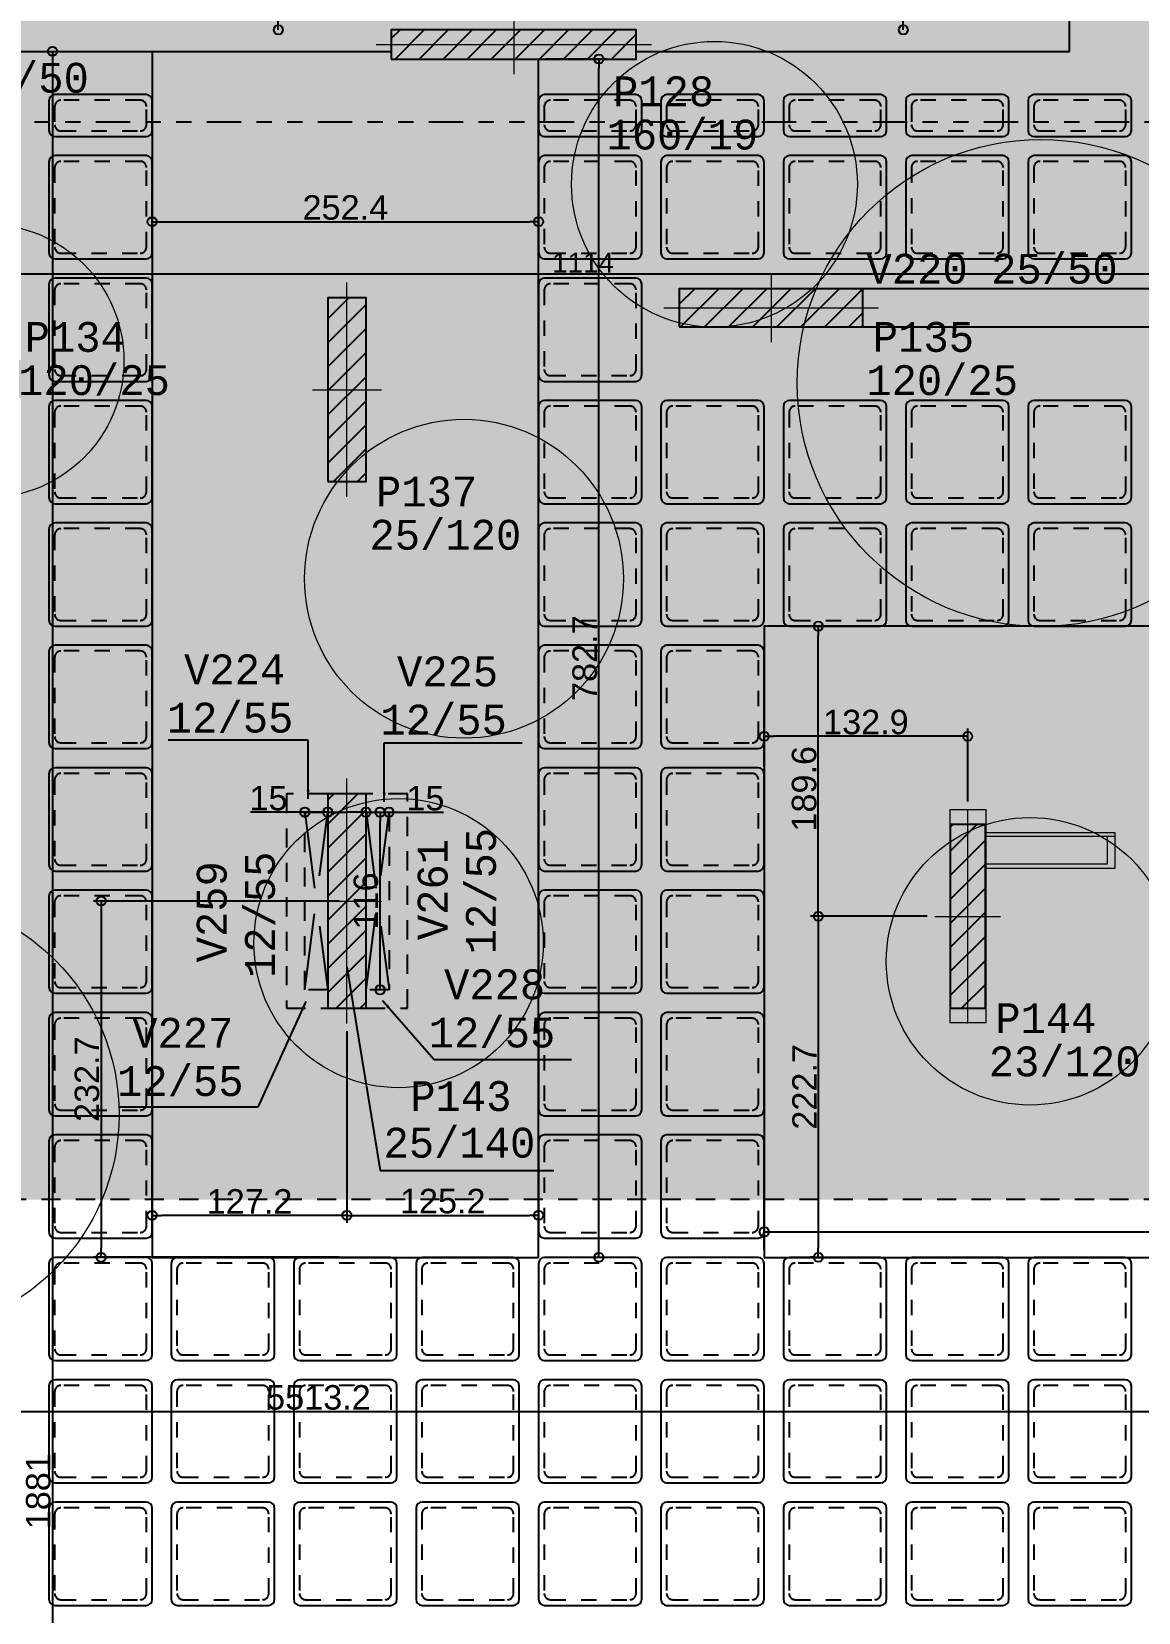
# Model space of a CAD drawing. Header units: millimetres. Extents: x -967 to 563, y -1588 to 506.
# Drawn here: x 65.23 to 72.46, y -255.93 to -245.6 of the extents above; entities that cross this region are included whole.
import ezdxf

# ---------------------------------------------------------------- set-up
doc = ezdxf.new("R2010")
doc.units = ezdxf.units.MM
for name, pattern in [('347-XXXX-ARQ-BASE-019-TÉRREO$0$HIDDEN2', [0.1875, 0.125, -0.0625]), ('CYPE_RAYAPUNTOPUNTO', [0.45, 0.225, -0.075, 0, -0.075, 0, -0.075]), ('DASHDOT', [1, 0.5, -0.25, 0, -0.25]), ('ESTILO_TQS_0001', [1, 0.7, -0.3]), ('HIDDEN2', [0.1875, 0.125, -0.0625]), ('TRAZO_HUECO', [0.75, 0.5, -0.25])]:
    doc.linetypes.add(name, pattern=pattern)
for name, color, linetype in [('1', 5, 'Continuous'), ('11', 7, 'Continuous'), ('12', 4, 'Continuous'), ('208', 13, 'Continuous'), ('241', 7, 'TRAZO_HUECO'), ('251', 5, 'Continuous'), ('252', 153, 'ESTILO_TQS_0001'), ('3', 2, 'Continuous'), ('347-XXXX-ARQ-BASE-013-IMPLANTAÇÃO$0$_XREF-ARQ', 7, 'Continuous'), ('347-XXXX-ARQ-BASE-019-TÉRREO$0$AR-PRJ', 11, '347-XXXX-ARQ-BASE-019-TÉRREO$0$HIDDEN2'), ('8', 7, 'Continuous'), ('9', 7, 'Continuous'), ('A_htc_alv', 7, 'Continuous'), ('COTAS', 1, 'Continuous'), ('EIXOS', 8, 'DASHDOT')]:
    doc.layers.add(name, color=color, linetype=linetype)
doc.layers.add('PILAR_EIXOS', color=1, linetype='Continuous', lineweight=0)
doc.layers.add('PILAR_HACH', color=4, linetype='Continuous', lineweight=0)
doc.styles.add('ARIAL', font='arial.ttf')
doc.styles.add('TQS_LUCIDA_CONSOLE', font='lucon.TTF')
doc.dimstyles.new('AVILLA 100', dxfattribs={"dimtxt": 0.13, "dimasz": 0.05, "dimexe": 0.05, "dimexo": 0.05, "dimgap": 0.01, "dimtad": 3, "dimdec": 0, "dimlfac": 100, "dimzin": 1, "dimdsep": 46, "dimtxsty": 'ARIAL', "dimblk": 'ORIGIN', "dimcen": 1.5, "dimclrd": 10, "dimclre": 10, "dimclrt": 7, "dimadec": 0, "dimazin": 0, "dimtfac": 1, "dimtdec": 0, "dimtmove": 0, "dimatfit": 1, "dimfxl": 1, "dimarcsym": 0})
doc.dimstyles.new('AVILLA 100 2', dxfattribs={"dimtxt": 0.16, "dimasz": 0.06, "dimexe": 0.05, "dimexo": 0.05, "dimgap": 0.01, "dimtad": 3, "dimdec": 1, "dimlfac": 100, "dimzin": 9, "dimdsep": 46, "dimtxsty": 'ARIAL', "dimblk": 'ORIGIN', "dimcen": 1.5, "dimclrd": 10, "dimclre": 10, "dimclrt": 7, "dimadec": 0, "dimazin": 0, "dimtfac": 1, "dimtdec": 1, "dimtmove": 0, "dimatfit": 1, "dimfxl": 1, "dimarcsym": 0})
pattern_1 = [(45, (585.15059, -196.08026), (-0.07857724, 0.07857724), [])]

# ---------------------------------------------------------------- blocks, each defined once
blk = doc.blocks.new('ENCHIMENTO_PISO TERREO')
h = blk.add_hatch(color=9)
h.dxf.hatch_style = 1
h.paths.add_polyline_path([(27.7, 0.14), (27.7, 0.75), (31.15, 0.75), (31.15, 5.14), (24.8495, 5.14), (24.8495, 7.04), (12.06, 7.04), (12.06, 4.64), (4, 4.64), (4, 7.04), (-8.79, 7.04), (-8.7905, 5.14), (-15.09, 5.14), (-15.09, 0.75), (-11.64, 0.75), (-11.64, 0.17), (-11.64, -2.71), (-15.09, -2.71), (-15.09, -9.5), (-8.39, -9.5), (-8.39, -11), (1.35, -11), (1.35, -10.25), (14.71, -10.25), (14.71, -11), (24.45, -11), (24.45, -9.5), (31.15, -9.5), (31.15, -5.11), (27.7, -5.11)])
at = {"layer": '347-XXXX-ARQ-BASE-019-TÉRREO$0$AR-PRJ', "color": 9}
blk.add_lwpolyline([(24.45, -11), (14.71, -11), (14.71, -10.25), (1.35, -10.25), (1.35, -11), (-8.39, -11), (-8.39, -9.5), (-15.09, -9.5), (-15.09, -2.71), (-11.64, -2.71), (-11.64, 0.14)], dxfattribs=at)
blk = doc.blocks.new('_VAONER063700637000750007500')
at = {"layer": '251', "color": 8}
for p, q in [((29.725, 33.725), (-29.725, 33.725)), ((-33.725, 29.725), (-33.725, -29.725)), ((33.725, -29.725), (33.725, 29.725)), ((-29.725, -33.725), (29.725, -33.725))]:
    blk.add_line(p, q, dxfattribs=at)
for centre, start, end in [((-29.725, 29.725), 90, 180), ((29.725, 29.725), 0, 90), ((-29.725, -29.725), 180, 270), ((29.725, -29.725), 270, 0)]:
    blk.add_arc(centre, 4, start, end, dxfattribs=at)
at = {"layer": '252', "color": 8}
for p, q in [((-29.975, 25.975), (-29.975, -25.975)), ((25.975, 29.975), (-25.975, 29.975)), ((29.975, -25.975), (29.975, 25.975)), ((-25.975, -29.975), (25.975, -29.975))]:
    blk.add_line(p, q, dxfattribs=at)
for centre, start, end in [((-25.975, 25.975), 90, 180), ((25.975, 25.975), 0, 90), ((-25.975, -25.975), 180, 270), ((25.975, -25.975), 270, 0)]:
    blk.add_arc(centre, 4, start, end, dxfattribs=at)
blk = doc.blocks.new('_VAONER063700237000750007500')
at = {"layer": '251', "color": 8}
for p, q in [((29.725, 13.725), (-29.725, 13.725)), ((-33.725, 9.725), (-33.725, -9.725)), ((33.725, -9.725), (33.725, 9.725)), ((-29.725, -13.725), (29.725, -13.725))]:
    blk.add_line(p, q, dxfattribs=at)
for centre, start, end in [((-29.725, 9.725), 90, 180), ((29.725, 9.725), 0, 90), ((-29.725, -9.725), 180, 270), ((29.725, -9.725), 270, 0)]:
    blk.add_arc(centre, 4, start, end, dxfattribs=at)
at = {"layer": '252', "color": 8}
for p, q in [((-29.975, 5.975), (-29.975, -5.975)), ((25.975, 9.975), (-25.975, 9.975)), ((29.975, -5.975), (29.975, 5.975)), ((-25.975, -9.975), (25.975, -9.975))]:
    blk.add_line(p, q, dxfattribs=at)
for centre, start, end in [((-25.975, 5.975), 90, 180), ((25.975, 5.975), 0, 90), ((-25.975, -5.975), 180, 270), ((25.975, -5.975), 270, 0)]:
    blk.add_arc(centre, 4, start, end, dxfattribs=at)
blk = doc.blocks.new('NERVURADA TÉRREO 1 MODELO 2 (LO) R0')
at = {"layer": '208', "xscale": 0.01, "yscale": 0.01, "zscale": 0.01}
for name, p in [('_VAONER063700237000750007500', (737.85, -759.319)), ('_VAONER063700237000750007500', (741.048, -759.319)), ('_VAONER063700237000750007500', (741.847, -759.319)), ('_VAONER063700237000750007500', (742.647, -759.319)), ('_VAONER063700237000750007500', (743.446, -759.319)), ('_VAONER063700237000750007500', (744.246, -759.319)), ('_VAONER063700637000750007500', (737.85, -759.918)), ('_VAONER063700637000750007500', (741.048, -759.918)), ('_VAONER063700637000750007500', (741.847, -759.918)), ('_VAONER063700637000750007500', (742.647, -759.918)), ('_VAONER063700637000750007500', (743.446, -759.918)), ('_VAONER063700637000750007500', (744.246, -759.918)), ('_VAONER063700637000750007500', (737.85, -760.718)), ('_VAONER063700637000750007500', (741.048, -760.718)), ('_VAONER063700637000750007500', (737.85, -761.517)), ('_VAONER063700637000750007500', (741.048, -761.517)), ('_VAONER063700637000750007500', (741.847, -761.517)), ('_VAONER063700637000750007500', (742.647, -761.517)), ('_VAONER063700637000750007500', (743.446, -761.517)), ('_VAONER063700637000750007500', (744.246, -761.517)), ('_VAONER063700637000750007500', (737.85, -762.317)), ('_VAONER063700637000750007500', (741.048, -762.317)), ('_VAONER063700637000750007500', (741.847, -762.317)), ('_VAONER063700637000750007500', (742.647, -762.317)), ('_VAONER063700637000750007500', (743.446, -762.317)), ('_VAONER063700637000750007500', (744.246, -762.317)), ('_VAONER063700637000750007500', (737.85, -763.116)), ('_VAONER063700637000750007500', (741.048, -763.116)), ('_VAONER063700637000750007500', (741.847, -763.116)), ('_VAONER063700637000750007500', (737.85, -763.916)), ('_VAONER063700637000750007500', (741.048, -763.916)), ('_VAONER063700637000750007500', (741.847, -763.916)), ('_VAONER063700637000750007500', (737.85, -764.715)), ('_VAONER063700637000750007500', (741.048, -764.715)), ('_VAONER063700637000750007500', (741.847, -764.715)), ('_VAONER063700637000750007500', (737.85, -765.515)), ('_VAONER063700637000750007500', (741.048, -765.515)), ('_VAONER063700637000750007500', (741.847, -765.515)), ('_VAONER063700637000750007500', (737.85, -766.314)), ('_VAONER063700637000750007500', (741.048, -766.314)), ('_VAONER063700637000750007500', (741.847, -766.314)), ('_VAONER063700637000750007500', (737.85, -767.114)), ('_VAONER063700637000750007500', (738.649, -767.114)), ('_VAONER063700637000750007500', (739.449, -767.114)), ('_VAONER063700637000750007500', (740.248, -767.114)), ('_VAONER063700637000750007500', (741.048, -767.114)), ('_VAONER063700637000750007500', (741.847, -767.114)), ('_VAONER063700637000750007500', (742.647, -767.114)), ('_VAONER063700637000750007500', (743.446, -767.114)), ('_VAONER063700637000750007500', (744.246, -767.114)), ('_VAONER063700637000750007500', (737.85, -767.913)), ('_VAONER063700637000750007500', (738.649, -767.913)), ('_VAONER063700637000750007500', (739.449, -767.913)), ('_VAONER063700637000750007500', (740.248, -767.913)), ('_VAONER063700637000750007500', (741.048, -767.913)), ('_VAONER063700637000750007500', (741.847, -767.913)), ('_VAONER063700637000750007500', (742.647, -767.913)), ('_VAONER063700637000750007500', (743.446, -767.913)), ('_VAONER063700637000750007500', (744.246, -767.913)), ('_VAONER063700637000750007500', (737.85, -768.713)), ('_VAONER063700637000750007500', (738.649, -768.713)), ('_VAONER063700637000750007500', (739.449, -768.713)), ('_VAONER063700637000750007500', (740.248, -768.713)), ('_VAONER063700637000750007500', (741.048, -768.713)), ('_VAONER063700637000750007500', (741.847, -768.713)), ('_VAONER063700637000750007500', (742.647, -768.713)), ('_VAONER063700637000750007500', (743.446, -768.713)), ('_VAONER063700637000750007500', (744.246, -768.713))]:
    blk.add_blockref(name, p, dxfattribs=at)
blk = doc.blocks.new('_Origin')
at = {"color": 0, "linetype": 'ByBlock', "lineweight": -2}
blk.add_line((0, 0), (-1, 0), dxfattribs=at)
blk.add_circle((0, 0), 0.5, dxfattribs=at)
blk = doc.blocks.new('Eixos do pilar')
at = {"layer": 'PILAR_EIXOS'}
for p, q in [((0, -0.5), (0, 0.5)), ((-0.5, 0), (0.5, 0))]:
    blk.add_line(p, q, dxfattribs=at)
blk = doc.blocks.new('EIXOS DE OBRA TERREO1')
at = {"layer": 'EIXOS', "linetype": 'CYPE_RAYAPUNTOPUNTO'}
blk.add_line((699.3939, -159.3597), (774.5346, -159.3597), dxfattribs=at)
blk = doc.blocks.new('*D524')
at = {"layer": 'COTAS', "color": 10, "linetype": 'ByBlock', "lineweight": -2, "transparency": 16777216}
for p, q in [((848.584, -596.47), (846.979, -596.47)), ((847.029, -596.53), (847.029, -598.737)), ((848.584, -598.797), (846.979, -598.797))]:
    blk.add_line(p, q, dxfattribs=at)
at = {"layer": 'Defpoints', "color": 0, "linetype": 'ByBlock', "transparency": 16777216}
for p in [(848.634, -596.47), (847.029, -598.797), (848.634, -598.797)]:
    blk.add_point(p, dxfattribs=at)
at = {"layer": 'COTAS', "color": 10, "linetype": 'ByBlock', "lineweight": -2, "transparency": 16777216, "xscale": 0.06, "yscale": 0.06, "zscale": 0.06}
for p, rotation in [((847.029, -596.47), 90), ((847.029, -598.797), 270)]:
    blk.add_blockref('_Origin', p, dxfattribs=dict(at, rotation=rotation))
at = {"layer": 'COTAS', "color": 7, "linetype": 'ByBlock', "transparency": 16777216, "insert": (846.937, -597.634), "char_height": 0.16, "attachment_point": 5, "rotation": 90, "style": 'ARIAL'}
blk.add_mtext('232.7', dxfattribs=at)
blk = doc.blocks.new('*D525')
at = {"layer": 'COTAS', "color": 10, "linetype": 'ByBlock', "lineweight": -2, "transparency": 16777216}
for p, q in [((848.634, -597.32), (848.634, -598.573)), ((848.574, -598.523), (847.422, -598.523))]:
    blk.add_line(p, q, dxfattribs=at)
at = {"layer": 'Defpoints', "color": 0, "linetype": 'ByBlock', "transparency": 16777216}
for p in [(848.634, -597.27), (847.362, -598.523), (847.362, -598.523)]:
    blk.add_point(p, dxfattribs=at)
at = {"layer": 'COTAS', "color": 10, "linetype": 'ByBlock', "lineweight": -2, "transparency": 16777216, "xscale": 0.06, "yscale": 0.06, "zscale": 0.06, "rotation": 180}
blk.add_blockref('_Origin', (847.362, -598.523), dxfattribs=at)
at = {"layer": 'COTAS', "color": 10, "linetype": 'ByBlock', "lineweight": -2, "transparency": 16777216, "xscale": 0.06, "yscale": 0.06, "zscale": 0.06}
blk.add_blockref('_Origin', (848.634, -598.523), dxfattribs=at)
at = {"layer": 'COTAS', "color": 7, "linetype": 'ByBlock', "transparency": 16777216, "insert": (847.998, -598.432), "char_height": 0.16, "attachment_point": 5, "style": 'ARIAL'}
blk.add_mtext('127.2', dxfattribs=at)
blk = doc.blocks.new('*D526')
at = {"layer": 'COTAS', "color": 10, "linetype": 'ByBlock', "lineweight": -2, "transparency": 16777216}
for p, q in [((848.634, -597.32), (848.634, -598.573)), ((848.694, -598.523), (849.826, -598.523))]:
    blk.add_line(p, q, dxfattribs=at)
at = {"layer": 'Defpoints', "color": 0, "linetype": 'ByBlock', "transparency": 16777216}
for p in [(848.634, -597.27), (849.886, -598.523), (849.886, -598.523)]:
    blk.add_point(p, dxfattribs=at)
at = {"layer": 'COTAS', "color": 10, "linetype": 'ByBlock', "lineweight": -2, "transparency": 16777216, "xscale": 0.06, "yscale": 0.06, "zscale": 0.06, "rotation": 180}
blk.add_blockref('_Origin', (848.634, -598.523), dxfattribs=at)
at = {"layer": 'COTAS', "color": 10, "linetype": 'ByBlock', "lineweight": -2, "transparency": 16777216, "xscale": 0.06, "yscale": 0.06, "zscale": 0.06}
blk.add_blockref('_Origin', (849.886, -598.523), dxfattribs=at)
at = {"layer": 'COTAS', "color": 7, "linetype": 'ByBlock', "transparency": 16777216, "insert": (849.26, -598.431), "char_height": 0.16, "attachment_point": 5, "style": 'ARIAL'}
blk.add_mtext('125.2', dxfattribs=at)
blk = doc.blocks.new('*D527')
at = {"layer": 'COTAS', "color": 10, "linetype": 'ByBlock', "lineweight": -2, "transparency": 16777216}
blk.add_line((847.422, -592.033), (849.826, -592.033), dxfattribs=at)
at = {"layer": 'Defpoints', "color": 0, "linetype": 'ByBlock', "transparency": 16777216}
for p in [(847.362, -592.033), (849.886, -592.033), (849.886, -592.033)]:
    blk.add_point(p, dxfattribs=at)
at = {"layer": 'COTAS', "color": 10, "linetype": 'ByBlock', "lineweight": -2, "transparency": 16777216, "xscale": 0.06, "yscale": 0.06, "zscale": 0.06, "rotation": 180}
blk.add_blockref('_Origin', (847.362, -592.033), dxfattribs=at)
at = {"layer": 'COTAS', "color": 10, "linetype": 'ByBlock', "lineweight": -2, "transparency": 16777216, "xscale": 0.06, "yscale": 0.06, "zscale": 0.06}
blk.add_blockref('_Origin', (849.886, -592.033), dxfattribs=at)
at = {"layer": 'COTAS', "color": 7, "linetype": 'ByBlock', "transparency": 16777216, "insert": (848.624, -591.941), "char_height": 0.16, "attachment_point": 5, "style": 'ARIAL'}
blk.add_mtext('252.4', dxfattribs=at)
blk = doc.blocks.new('*D528')
at = {"layer": 'COTAS', "color": 10, "linetype": 'ByBlock', "lineweight": -2, "transparency": 16777216}
for p, q in [((849.936, -590.97), (850.33, -590.97)), ((850.28, -598.737), (850.28, -591.03)), ((849.936, -598.797), (850.33, -598.797))]:
    blk.add_line(p, q, dxfattribs=at)
at = {"layer": 'Defpoints', "color": 0, "linetype": 'ByBlock', "transparency": 16777216}
for p in [(849.886, -590.97), (850.28, -590.97), (849.886, -598.797)]:
    blk.add_point(p, dxfattribs=at)
at = {"layer": 'COTAS', "color": 10, "linetype": 'ByBlock', "lineweight": -2, "transparency": 16777216, "xscale": 0.06, "yscale": 0.06, "zscale": 0.06}
for p, rotation in [((850.28, -590.97), 90), ((850.28, -598.797), 270)]:
    blk.add_blockref('_Origin', p, dxfattribs=dict(at, rotation=rotation))
at = {"layer": 'COTAS', "color": 7, "linetype": 'ByBlock', "transparency": 16777216, "insert": (850.188, -594.884), "char_height": 0.16, "attachment_point": 5, "rotation": 90, "style": 'ARIAL'}
blk.add_mtext('782.7', dxfattribs=at)
blk = doc.blocks.new('*D537')
at = {"layer": 'COTAS', "color": 10, "linetype": 'ByBlock', "lineweight": -2, "transparency": 16777216}
for p, q in [((851.36, -595.591), (851.36, -595.344)), ((852.629, -595.394), (851.42, -595.394)), ((852.689, -595.82), (852.689, -595.344))]:
    blk.add_line(p, q, dxfattribs=at)
at = {"layer": 'Defpoints', "color": 0, "linetype": 'ByBlock', "transparency": 16777216}
for p in [(851.36, -595.394), (851.36, -595.641), (852.689, -595.87)]:
    blk.add_point(p, dxfattribs=at)
at = {"layer": 'COTAS', "color": 10, "linetype": 'ByBlock', "lineweight": -2, "transparency": 16777216, "xscale": 0.06, "yscale": 0.06, "zscale": 0.06, "rotation": 180}
blk.add_blockref('_Origin', (851.36, -595.394), dxfattribs=at)
at = {"layer": 'COTAS', "color": 10, "linetype": 'ByBlock', "lineweight": -2, "transparency": 16777216, "xscale": 0.06, "yscale": 0.06, "zscale": 0.06}
blk.add_blockref('_Origin', (852.689, -595.394), dxfattribs=at)
at = {"layer": 'COTAS', "color": 7, "linetype": 'ByBlock', "transparency": 16777216, "insert": (852.024, -595.302), "char_height": 0.16, "attachment_point": 5, "style": 'ARIAL'}
blk.add_mtext('132.9', dxfattribs=at)
blk = doc.blocks.new('*D539')
at = {"layer": 'COTAS', "color": 10, "linetype": 'ByBlock', "lineweight": -2, "transparency": 16777216}
for p, q in [((852.424, -596.57), (851.663, -596.57)), ((851.713, -596.63), (851.713, -598.737)), ((851.693, -598.797), (851.663, -598.797))]:
    blk.add_line(p, q, dxfattribs=at)
at = {"layer": 'Defpoints', "color": 0, "linetype": 'ByBlock', "transparency": 16777216}
for p in [(852.474, -596.57), (851.713, -598.797), (851.743, -598.797)]:
    blk.add_point(p, dxfattribs=at)
at = {"layer": 'COTAS', "color": 10, "linetype": 'ByBlock', "lineweight": -2, "transparency": 16777216, "xscale": 0.06, "yscale": 0.06, "zscale": 0.06}
for p, rotation in [((851.713, -596.57), 90), ((851.713, -598.797), 270)]:
    blk.add_blockref('_Origin', p, dxfattribs=dict(at, rotation=rotation))
at = {"layer": 'COTAS', "color": 7, "linetype": 'ByBlock', "transparency": 16777216, "insert": (851.623, -597.684), "char_height": 0.16, "attachment_point": 5, "rotation": 90, "style": 'ARIAL'}
blk.add_mtext('222.7', dxfattribs=at)
blk = doc.blocks.new('*D540')
at = {"layer": 'COTAS', "color": 10, "linetype": 'ByBlock', "lineweight": -2, "transparency": 16777216}
for p, q in [((851.713, -596.51), (851.713, -594.735)), ((852.424, -596.57), (851.663, -596.57))]:
    blk.add_line(p, q, dxfattribs=at)
at = {"layer": 'Defpoints', "color": 0, "linetype": 'ByBlock', "transparency": 16777216}
for p in [(851.713, -594.675), (851.713, -594.675), (852.474, -596.57)]:
    blk.add_point(p, dxfattribs=at)
at = {"layer": 'COTAS', "color": 10, "linetype": 'ByBlock', "lineweight": -2, "transparency": 16777216, "xscale": 0.06, "yscale": 0.06, "zscale": 0.06}
for p, rotation in [((851.713, -594.675), 90), ((851.713, -596.57), 270)]:
    blk.add_blockref('_Origin', p, dxfattribs=dict(at, rotation=rotation))
at = {"layer": 'COTAS', "color": 7, "linetype": 'ByBlock', "transparency": 16777216, "insert": (851.621, -595.737), "char_height": 0.16, "attachment_point": 5, "rotation": 90, "style": 'ARIAL'}
blk.add_mtext('189.6', dxfattribs=at)
blk = doc.blocks.new('*D543')
at = {"layer": 'COTAS', "color": 10, "linetype": 'ByBlock', "lineweight": -2, "transparency": 16777216}
for p, q in [((851.36, -598.747), (851.36, -598.581)), ((851.42, -598.631), (857.021, -598.631)), ((857.081, -598.747), (857.081, -598.581))]:
    blk.add_line(p, q, dxfattribs=at)
at = {"layer": 'Defpoints', "color": 0, "linetype": 'ByBlock', "transparency": 16777216}
for p in [(857.081, -598.631), (851.36, -598.797), (857.081, -598.797)]:
    blk.add_point(p, dxfattribs=at)
at = {"layer": 'COTAS', "color": 10, "linetype": 'ByBlock', "lineweight": -2, "transparency": 16777216, "xscale": 0.06, "yscale": 0.06, "zscale": 0.06, "rotation": 180}
blk.add_blockref('_Origin', (851.36, -598.631), dxfattribs=at)
at = {"layer": 'COTAS', "color": 10, "linetype": 'ByBlock', "lineweight": -2, "transparency": 16777216, "xscale": 0.06, "yscale": 0.06, "zscale": 0.06}
blk.add_blockref('_Origin', (857.081, -598.631), dxfattribs=at)
at = {"layer": 'COTAS', "color": 7, "linetype": 'ByBlock', "transparency": 16777216, "insert": (854.22, -598.54), "char_height": 0.16, "attachment_point": 5, "style": 'ARIAL'}
blk.add_mtext('572.2', dxfattribs=at)
blk = doc.blocks.new('*D776')
at = {"layer": 'COTAS', "color": 10, "linetype": 'ByBlock', "lineweight": -2, "transparency": 16777216}
blk.add_line((848.186, -590.72), (848.186, -588.23), dxfattribs=at)
at = {"layer": 'Defpoints', "color": 0, "linetype": 'ByBlock', "transparency": 16777216}
for p in [(848.186, -588.17), (848.186, -588.17), (848.186, -590.78)]:
    blk.add_point(p, dxfattribs=at)
at = {"layer": 'COTAS', "color": 10, "linetype": 'ByBlock', "lineweight": -2, "transparency": 16777216, "xscale": 0.06, "yscale": 0.06, "zscale": 0.06}
for p, rotation in [((848.186, -588.17), 90), ((848.186, -590.78), 270)]:
    blk.add_blockref('_Origin', p, dxfattribs=dict(at, rotation=rotation))
at = {"layer": 'COTAS', "color": 7, "linetype": 'ByBlock', "transparency": 16777216, "insert": (848.094, -589.475), "char_height": 0.16, "attachment_point": 5, "rotation": 90, "style": 'ARIAL'}
blk.add_mtext('261', dxfattribs=at)
blk = doc.blocks.new('*D780')
at = {"layer": 'COTAS', "color": 10, "linetype": 'ByBlock', "lineweight": -2, "transparency": 16777216}
blk.add_line((820.942, -599.805), (875.954, -599.805), dxfattribs=at)
at = {"layer": 'Defpoints', "color": 0, "linetype": 'ByBlock', "transparency": 16777216}
for p in [(820.882, -599.805), (876.014, -599.805), (876.014, -599.805)]:
    blk.add_point(p, dxfattribs=at)
at = {"layer": 'COTAS', "color": 10, "linetype": 'ByBlock', "lineweight": -2, "transparency": 16777216, "xscale": 0.06, "yscale": 0.06, "zscale": 0.06, "rotation": 180}
blk.add_blockref('_Origin', (820.882, -599.805), dxfattribs=at)
at = {"layer": 'COTAS', "color": 10, "linetype": 'ByBlock', "lineweight": -2, "transparency": 16777216, "xscale": 0.06, "yscale": 0.06, "zscale": 0.06}
blk.add_blockref('_Origin', (876.014, -599.805), dxfattribs=at)
at = {"layer": 'COTAS', "color": 7, "linetype": 'ByBlock', "transparency": 16777216, "insert": (848.448, -599.713), "char_height": 0.16, "attachment_point": 5, "style": 'ARIAL'}
blk.add_mtext('5513.2', dxfattribs=at)
blk = doc.blocks.new('*D785')
at = {"layer": 'COTAS', "color": 10, "linetype": 'ByBlock', "lineweight": -2, "transparency": 16777216}
blk.add_line((846.711, -590.98), (846.711, -609.67), dxfattribs=at)
at = {"layer": 'Defpoints', "color": 0, "linetype": 'ByBlock', "transparency": 16777216}
for p in [(846.711, -590.92), (846.711, -609.73), (846.711, -609.73)]:
    blk.add_point(p, dxfattribs=at)
at = {"layer": 'COTAS', "color": 10, "linetype": 'ByBlock', "lineweight": -2, "transparency": 16777216, "xscale": 0.06, "yscale": 0.06, "zscale": 0.06}
for p, rotation in [((846.711, -590.92), 90), ((846.711, -609.73), 270)]:
    blk.add_blockref('_Origin', p, dxfattribs=dict(at, rotation=rotation))
at = {"layer": 'COTAS', "color": 7, "linetype": 'ByBlock', "transparency": 16777216, "insert": (846.619, -600.325), "char_height": 0.16, "attachment_point": 5, "rotation": 90, "style": 'ARIAL'}
blk.add_mtext('1881', dxfattribs=at)
blk = doc.blocks.new('*D592')
at = {"layer": 'COTAS', "color": 10, "linetype": 'ByBlock', "lineweight": -2, "transparency": 16777216}
blk.add_line((848.851, -596.99), (848.851, -595.95), dxfattribs=at)
at = {"layer": 'Defpoints', "color": 0, "linetype": 'ByBlock', "transparency": 16777216}
for p in [(848.851, -595.89), (848.851, -595.89), (848.851, -597.05)]:
    blk.add_point(p, dxfattribs=at)
at = {"layer": 'COTAS', "color": 10, "linetype": 'ByBlock', "lineweight": -2, "transparency": 16777216, "xscale": 0.06, "yscale": 0.06, "zscale": 0.06}
for p, rotation in [((848.851, -595.89), 90), ((848.851, -597.05), 270)]:
    blk.add_blockref('_Origin', p, dxfattribs=dict(at, rotation=rotation))
at = {"layer": 'COTAS', "color": 7, "linetype": 'ByBlock', "transparency": 16777216, "insert": (848.759, -596.47), "char_height": 0.16, "attachment_point": 5, "rotation": 90, "style": 'ARIAL'}
blk.add_mtext('116', dxfattribs=at)
blk = doc.blocks.new('*D593')
at = {"layer": 'COTAS', "color": 10, "linetype": 'ByBlock', "lineweight": -2, "transparency": 16777216}
for p, q in [((848.699, -595.89), (848.639, -595.89)), ((848.759, -595.89), (848.909, -595.89)), ((848.969, -595.89), (849.265, -595.89))]:
    blk.add_line(p, q, dxfattribs=at)
at = {"layer": 'Defpoints', "color": 0, "linetype": 'ByBlock', "transparency": 16777216}
for p in [(848.759, -595.89), (848.909, -595.89), (848.909, -595.89)]:
    blk.add_point(p, dxfattribs=at)
at = {"layer": 'COTAS', "color": 10, "linetype": 'ByBlock', "lineweight": -2, "transparency": 16777216, "xscale": 0.06, "yscale": 0.06, "zscale": 0.06}
blk.add_blockref('_Origin', (848.759, -595.89), dxfattribs=at)
at = {"layer": 'COTAS', "color": 10, "linetype": 'ByBlock', "lineweight": -2, "transparency": 16777216, "xscale": 0.06, "yscale": 0.06, "zscale": 0.06, "rotation": 180}
blk.add_blockref('_Origin', (848.909, -595.89), dxfattribs=at)
at = {"layer": 'COTAS', "color": 7, "linetype": 'ByBlock', "transparency": 16777216, "insert": (849.147, -595.799), "char_height": 0.16, "attachment_point": 5, "style": 'ARIAL'}
blk.add_mtext('15', dxfattribs=at)
blk = doc.blocks.new('*D594')
at = {"layer": 'COTAS', "color": 10, "linetype": 'ByBlock', "lineweight": -2, "transparency": 16777216}
for p, q in [((848.299, -595.89), (848.004, -595.89)), ((848.509, -595.89), (848.359, -595.89)), ((848.569, -595.89), (848.629, -595.89))]:
    blk.add_line(p, q, dxfattribs=at)
at = {"layer": 'Defpoints', "color": 0, "linetype": 'ByBlock', "transparency": 16777216}
for p in [(848.359, -595.89), (848.359, -595.89), (848.509, -595.89)]:
    blk.add_point(p, dxfattribs=at)
at = {"layer": 'COTAS', "color": 10, "linetype": 'ByBlock', "lineweight": -2, "transparency": 16777216, "xscale": 0.06, "yscale": 0.06, "zscale": 0.06}
blk.add_blockref('_Origin', (848.359, -595.89), dxfattribs=at)
at = {"layer": 'COTAS', "color": 10, "linetype": 'ByBlock', "lineweight": -2, "transparency": 16777216, "xscale": 0.06, "yscale": 0.06, "zscale": 0.06, "rotation": 180}
blk.add_blockref('_Origin', (848.509, -595.89), dxfattribs=at)
at = {"layer": 'COTAS', "color": 7, "linetype": 'ByBlock', "transparency": 16777216, "insert": (848.122, -595.799), "char_height": 0.16, "attachment_point": 5, "style": 'ARIAL'}
blk.add_mtext('15', dxfattribs=at)
blk = doc.blocks.new('*D606')
at = {"layer": 'COTAS', "color": 10, "linetype": 'ByBlock', "lineweight": -2, "transparency": 16777216}
blk.add_line((852.268, -588.23), (852.268, -590.72), dxfattribs=at)
at = {"layer": 'Defpoints', "color": 0, "linetype": 'ByBlock', "transparency": 16777216}
for p in [(852.268, -588.17), (852.268, -590.78), (852.268, -590.78)]:
    blk.add_point(p, dxfattribs=at)
at = {"layer": 'COTAS', "color": 10, "linetype": 'ByBlock', "lineweight": -2, "transparency": 16777216, "xscale": 0.06, "yscale": 0.06, "zscale": 0.06}
for p, rotation in [((852.268, -588.17), 90), ((852.268, -590.78), 270)]:
    blk.add_blockref('_Origin', p, dxfattribs=dict(at, rotation=rotation))
at = {"layer": 'COTAS', "color": 7, "linetype": 'ByBlock', "transparency": 16777216, "insert": (852.176, -589.475), "char_height": 0.16, "attachment_point": 5, "rotation": 90, "style": 'ARIAL'}
blk.add_mtext('261', dxfattribs=at)
blk = doc.blocks.new('*D956')
at = {"layer": 'Defpoints', "color": 0, "transparency": 16777216}
for p in [(63.256, -247.187), (63.256, -247.282), (74.401, -247.282)]:
    blk.add_point(p, dxfattribs=at)
at = {"layer": 'PILAR_HACH', "color": 10, "lineweight": -2, "transparency": 16777216}
for p, q in [((63.256, -247.232), (63.256, -247.137)), ((74.401, -247.232), (74.401, -247.137)), ((74.351, -247.187), (63.306, -247.187))]:
    blk.add_line(p, q, dxfattribs=at)
at = {"layer": 'PILAR_HACH', "color": 10, "lineweight": -2, "transparency": 16777216, "xscale": 0.05, "yscale": 0.05, "zscale": 0.05, "rotation": 180}
blk.add_blockref('_Origin', (63.256, -247.187), dxfattribs=at)
at = {"layer": 'PILAR_HACH', "color": 10, "lineweight": -2, "transparency": 16777216, "xscale": 0.05, "yscale": 0.05, "zscale": 0.05}
blk.add_blockref('_Origin', (74.401, -247.187), dxfattribs=at)
at = {"layer": 'PILAR_HACH', "color": 7, "transparency": 16777216, "insert": (68.828, -247.112), "char_height": 0.13, "attachment_point": 5, "style": 'ARIAL'}
blk.add_mtext('1114', dxfattribs=at)
blk = doc.blocks.new('COTAS TÉRREO (LO) R0')
at = {"layer": 'COTAS', "linetype": 'ByBlock'}
for base, p1, p2, picture, middle in [((848.1859, -588.1704), (848.1859, -590.7804), (848.1859, -588.1704), '*D776', (848.0942, -589.4754)), ((852.2679, -590.7804), (852.2679, -588.1704), (852.2679, -590.7804), '*D606', (852.1762, -589.4754)), ((846.7112, -609.7304), (846.7112, -590.9204), (846.7112, -609.7304), '*D785', (846.6195, -600.3254)), ((850.2798, -590.9704), (849.8857, -598.7974), (849.8857, -590.9704), '*D528', (850.1882, -594.8839)), ((848.8508, -595.8904), (848.8508, -597.0504), (848.8508, -595.8904), '*D592', (848.7591, -596.4704)), ((851.7129, -598.7974), (852.4742, -596.5704), (851.7429, -598.7974), '*D539', (851.6225, -597.6839))]:
    dim = blk.add_linear_dim(base=base, p1=p1, p2=p2, angle=90, dimstyle='AVILLA 100 2', dxfattribs=at)
    dim.commit()
    dim.dimension.update_dxf_attribs({"geometry": picture, "text_midpoint": middle})
for base, p1, p2, picture, middle in [((849.8857448043, -592.033110693), (847.3622448043, -592.033110693), (849.8857448043, -592.033110693), '*D527', (848.6239948043, -591.941419015)), ((851.359744804, -595.394164953), (852.689244801, -595.870386113), (851.359744804, -595.640798964), '*D537', (852.024494803, -595.302418705)), ((848.3592, -595.8904), (848.5092, -595.8904), (848.3592, -595.8904), '*D594', (848.1216, -595.7987)), ((848.9092, -595.8904), (848.7592, -595.8904), (848.9092, -595.8904), '*D593', (849.1469, -595.7987)), ((847.3622, -598.5226), (848.6342, -597.2704), (847.3622, -598.5226), '*D525', (847.9982, -598.4323)), ((849.885744804, -598.522584327), (848.634244801, -597.270386113), (849.885744804, -598.522584327), '*D526', (849.259994803, -598.430892649)), ((857.0812448043, -598.6314894182), (851.3597448043, -598.7973861131), (857.0812448043, -598.7973861131), '*D543', (854.2204948043, -598.5397977402)), ((876.0142, -599.8051), (820.882, -599.8051), (876.0142, -599.8051), '*D780', (848.4481, -599.7133))]:
    dim = blk.add_linear_dim(base=base, p1=p1, p2=p2, dimstyle='AVILLA 100 2', dxfattribs=at)
    dim.commit()
    dim.dimension.update_dxf_attribs({"geometry": picture, "text_midpoint": middle})
for base, p1, p2, picture, middle in [((851.7128734029, -594.6748861131), (852.4742448012, -596.5703861132), (851.7128734029, -594.6748861131), '*D540', (851.7128734029, -595.7373118186)), ((847.0292, -598.7974), (848.6342, -596.4704), (848.6342, -598.7974), '*D524', (847.0292, -597.6339))]:
    dim = blk.add_linear_dim(base=base, p1=p1, p2=p2, angle=90, dimstyle='AVILLA 100 2', dxfattribs=at)
    dim.commit()
    dim.dimension.update_dxf_attribs({"geometry": picture, "text_midpoint": middle, "dimtype": 128})

msp = doc.modelspace()

# ---------------------------------------------------------------- hatches: boundary and pattern name
at = {"linetype": 'ByBlock'}
h = msp.add_hatch(dxfattribs=at)
h.set_pattern_fill('ANSI31', color=4, scale=0.035)
h.set_pattern_definition(pattern_1)
h.paths.add_polyline_path([(67.5757, -245.7821), (69.1757, -245.7821), (69.1757, -245.5921), (67.5757, -245.5921)])
h = msp.add_hatch(dxfattribs=at)
h.set_pattern_fill('ANSI31', color=4, scale=0.035)
h.set_pattern_definition(pattern_1)
h.paths.add_polyline_path([(67.1607, -248.5421), (67.4107, -248.5421), (67.4107, -247.3421), (67.1607, -247.3421)])
h = msp.add_hatch(dxfattribs=at)
h.set_pattern_fill('ANSI31', color=4, scale=0.035)
h.set_pattern_definition(pattern_1)
h.paths.add_polyline_path([(69.4557, -247.5321), (70.6557, -247.5321), (70.6557, -247.2821), (69.4557, -247.2821)])
h = msp.add_hatch(dxfattribs=at)
h.set_pattern_fill('ANSI31', color=4, scale=0.035)
h.set_pattern_definition(pattern_1)
h.paths.add_polyline_path([(67.1607, -251.9821), (67.4107, -251.9821), (67.4107, -250.5821), (67.1607, -250.5821)])
h = msp.add_hatch(dxfattribs=at)
h.set_pattern_fill('ANSI31', color=4, scale=0.035)
h.set_pattern_definition(pattern_1)
h.paths.add_polyline_path([(71.2257, -251.9821), (71.4557, -251.9821), (71.4557, -250.7821), (71.2257, -250.7821)])
at = {"layer": 'A_htc_alv', "linetype": 'ByBlock'}
h = msp.add_hatch(color=60, dxfattribs=at)
h.dxf.hatch_style = 1
h.paths.add_polyline_path([(67.1607, -250.5821), (66.8907, -250.5821), (66.8907, -251.9821), (67.1607, -251.9821), (67.1607, -251.8621), (67.0107, -251.8621), (67.0107, -250.7021), (67.1607, -250.7021)])
h = msp.add_hatch(color=60, dxfattribs=at)
h.dxf.hatch_style = 1
h.paths.add_polyline_path([(67.6807, -250.5821), (67.4107, -250.5821), (67.4107, -250.7021), (67.5607, -250.7021), (67.5607, -251.8621), (67.4107, -251.8621), (67.4107, -251.9821), (67.6807, -251.9821)])

# ---------------------------------------------------------------- linework, layer by layer
at = {"layer": '1'}
for points in [[(72.0057, -245.7321), (72.0057, -245.1335)], [(65.0557, -245.7321), (67.5757, -245.7321)], [(65.995, -245.7321), (66.0137, -245.7321), (66.0137, -253.6091), (68.5372, -253.6091)], [(69.1757, -245.7321), (72.0057, -245.7321)], [(68.5372, -253.6091), (68.5372, -245.7821)], [(73.1257, -247.2821), (70.6557, -247.2821)], [(70.6557, -247.5321), (73.1857, -247.5321)], [(70.0112, -253.6091), (75.7327, -253.6091), (75.7327, -249.4866), (70.0112, -249.4866), (70.0112, -253.6091)]]:
    msp.add_lwpolyline(points, dxfattribs=at)
at = {"layer": '1', "linetype": 'HIDDEN2'}
for points in [[(67.1607, -250.5821), (66.8907, -250.5821)], [(66.8907, -250.5821), (66.8907, -251.9821)], [(67.6807, -250.5821), (67.4107, -250.5821)], [(67.6807, -251.9821), (67.6807, -250.5821)], [(67.0107, -250.7021), (67.1607, -250.7021)], [(67.0107, -251.8621), (67.0107, -250.7021)], [(67.4107, -250.7021), (67.5607, -250.7021)], [(67.5607, -250.7021), (67.5607, -251.8621)], [(67.1607, -251.8621), (67.0107, -251.8621)], [(67.5607, -251.8621), (67.4107, -251.8621)], [(66.8907, -251.9821), (67.1607, -251.9821)], [(67.4107, -251.9821), (67.6807, -251.9821)]]:
    msp.add_lwpolyline(points, dxfattribs=at)
at = {"layer": '241'}
for p, q in [((67.0107, -251.8621), (67.1607, -250.7021)), ((67.0107, -250.7021), (67.1607, -251.8621)), ((67.4107, -251.8621), (67.5607, -250.7021)), ((67.4107, -250.7021), (67.5607, -251.8621))]:
    msp.add_line(p, q, dxfattribs=at)
at = {"layer": '3'}
for points in [[(67.5757, -245.7821), (69.1757, -245.7821), (69.1757, -245.5921), (67.5757, -245.5921), (67.5757, -245.7821)], [(67.1607, -248.5421), (67.4107, -248.5421), (67.4107, -247.3421), (67.1607, -247.3421), (67.1607, -248.5421)], [(69.4557, -247.5321), (70.6557, -247.5321), (70.6557, -247.2821), (69.4557, -247.2821), (69.4557, -247.5321)], [(67.1607, -251.9821), (67.4107, -251.9821), (67.4107, -250.5821), (67.1607, -250.5821), (67.1607, -251.9821)], [(71.2257, -251.9821), (71.4557, -251.9821), (71.4557, -250.7821), (71.2257, -250.7821), (71.2257, -251.9821)]]:
    msp.add_lwpolyline(points, dxfattribs=at)
at = {"layer": 'PILAR_HACH', "color": 2}
for points in [[(71.2257, -250.683), (71.4585, -250.683), (71.4585, -252.0764), (71.2257, -252.0764)], [(71.4557, -250.8571), (71.4557, -250.8571), (71.4557, -250.9894), (71.4557, -250.9894)], [(71.4557, -250.8571), (72.2503, -250.8571), (72.2503, -251.0417), (71.4557, -251.0417)], [(72.3019, -251.0704), (71.4557, -251.0704), (71.4557, -250.8571), (72.3019, -250.8571)], [(71.4585, -250.8339), (72.3019, -250.8339), (72.3019, -251.0704), (71.4585, -251.0704)]]:
    msp.add_lwpolyline(points, close=True, dxfattribs=at)
at = {"layer": 'PILAR_HACH', "color": 6}
msp.add_circle((69.6863, -246.6004), 0.9335, dxfattribs=at)
at = {"layer": 'PILAR_HACH', "color": 2}
for centre, radius in [((71.8176, -247.8985), 1.5906), ((64.9359, -247.7545), 0.8933), ((68.0507, -249.1768), 1.0413), ((67.6231, -251.5567), 0.9446), ((71.7475, -251.6755), 0.939), ((64.3705, -252.6771), 1.4273)]:
    msp.add_circle(centre, radius, dxfattribs=at)

# ---------------------------------------------------------------- block references
at = {"color": 9, "linetype": 'ByBlock'}
msp.add_blockref('EIXOS DE OBRA TERREO1', (-672.1735, -86.8324), dxfattribs=at)
at = {"layer": '347-XXXX-ARQ-BASE-013-IMPLANTAÇÃO$0$_XREF-ARQ'}
msp.add_blockref('ENCHIMENTO_PISO TERREO', (59.2557, -242.9819), dxfattribs=at)
at = {"layer": 'COTAS', "color": 6, "linetype": 'ByBlock'}
msp.add_blockref('COTAS TÉRREO (LO) R0', (-781.3485, 345.1883), dxfattribs=at)
at = {"layer": 'COTAS', "color": 40, "linetype": 'ByBlock', "true_color": 0xf8d731}
msp.add_blockref('NERVURADA TÉRREO 1 MODELO 2 (LO) R0', (-672.1735, 513.1676), dxfattribs=at)
at = {"layer": 'PILAR_EIXOS', "rotation": 270}
for p, xscale, yscale in [((68.3757, -245.6871), 0.39, 1.8), ((70.0557, -247.4071), 0.45, 1.4)]:
    msp.add_blockref('Eixos do pilar', p, dxfattribs=dict(at, xscale=xscale, yscale=yscale))
at = {"layer": 'PILAR_EIXOS'}
for p, xscale, yscale in [((67.2857, -247.9421), 0.45, 1.4), ((67.2857, -251.2821), 0.45, 1.6), ((71.3407, -251.3821), 0.43, 1.4)]:
    msp.add_blockref('Eixos do pilar', p, dxfattribs=dict(at, xscale=xscale, yscale=yscale))

# ---------------------------------------------------------------- texts
at = {"layer": '11', "linetype": 'Continuous', "style": 'TQS_LUCIDA_CONSOLE'}
for s, p in [('14/50', (64.774, -246.0021)), ('25/50', (71.4936, -247.2496)), ('12/55', (66.1095, -250.1814)), ('12/55', (67.5043, -250.1945)), ('12/55', (67.8202, -252.238)), ('12/55', (65.7844, -252.5552))]:
    msp.add_text(s, height=0.195, dxfattribs=at).set_placement(p)
for p in [(68.2583, -251.6299), (66.8153, -251.7846)]:
    msp.add_text('12/55', height=0.195, rotation=90, dxfattribs=at).set_placement(p)
at = {"layer": '12', "linetype": 'Continuous', "style": 'TQS_LUCIDA_CONSOLE'}
for s, p in [('160/19', (68.9814, -246.373)), ('120/25', (65.1382, -247.977)), ('120/25', (70.6782, -247.977)), ('25/120', (67.4332, -248.987)), ('23/120', (71.4782, -252.427)), ('25/140', (67.5248, -252.9577))]:
    msp.add_text(s, height=0.195, dxfattribs=at).set_placement(p)
at = {"layer": '8', "linetype": 'Continuous', "style": 'TQS_LUCIDA_CONSOLE'}
for s, p in [('V220', (70.6796, -247.2496)), ('V224', (66.2222, -249.8664)), ('V225', (67.6127, -249.8795)), ('V228', (67.9202, -251.923)), ('V227', (65.8834, -252.2402))]:
    msp.add_text(s, height=0.195, dxfattribs=at).set_placement(p)
for s, p in [('V261', (67.9433, -251.5375)), ('V259', (66.5003, -251.6826))]:
    msp.add_text(s, height=0.195, rotation=90, dxfattribs=at).set_placement(p)
at = {"layer": '9', "linetype": 'Continuous', "style": 'TQS_LUCIDA_CONSOLE'}
for s, p in [('P128', (69.0239, -246.0907)), ('P134', (65.1807, -247.6946)), ('P135', (70.7207, -247.6946)), ('P137', (67.4757, -248.7046)), ('P144', (71.5207, -252.1446)), ('P143', (67.6993, -252.6534))]:
    msp.add_text(s, height=0.195, dxfattribs=at).set_placement(p)

# ---------------------------------------------------------------- dimensions: what is measured, and where the dimension line sits
at = {"layer": 'PILAR_HACH', "color": 2}
dim = msp.add_linear_dim(base=(63.2557167818, -247.1868476804), p1=(74.4007167818, -247.2821339855), p2=(63.2557167818, -247.2821339855), dimstyle='AVILLA 100', override={"dimfxl": 0.18, "dimarcsym": 1}, dxfattribs=at)
dim.commit()
dim.dimension.update_dxf_attribs({"geometry": '*D956', "text_midpoint": (68.8282167818, -247.1115816503)})

# ---------------------------------------------------------------- leaders
at = {"layer": 'COTAS'}
for points in [[(67.0319, -250.6138), (67.0319, -250.2313), (66.1189, -250.2313)], [(67.5294, -250.6334), (67.5294, -250.2476), (68.4294, -250.2476)], [(67.2857, -251.7118), (67.5033, -253.0411), (68.6378, -253.0411)], [(67.0163, -251.9374), (66.7035, -252.6277), (65.7991, -252.6277)], [(67.5172, -251.9307), (67.8555, -252.3169), (68.7529, -252.3169)]]:
    msp.add_leader(points, dimstyle='AVILLA 100 2', dxfattribs=at)

doc.saveas('drawing.dxf')
